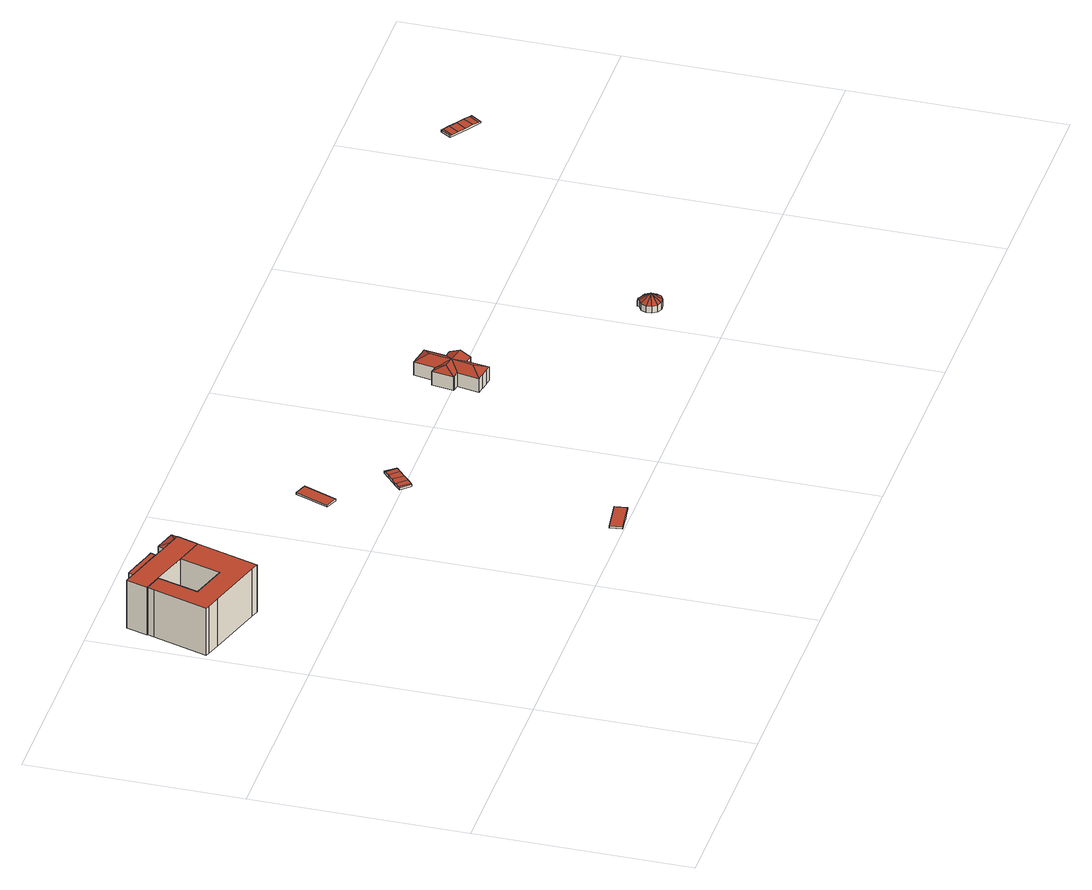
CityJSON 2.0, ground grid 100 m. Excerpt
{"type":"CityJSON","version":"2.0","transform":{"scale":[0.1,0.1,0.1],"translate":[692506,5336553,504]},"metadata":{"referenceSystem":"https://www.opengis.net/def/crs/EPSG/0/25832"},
"CityObjects":{
"building1":{"type":"Building","attributes":{"Gemeindeschluessel":"09162000","HoeheDach":"531.012","HoeheGrund":"506.910","Methode":"1000","NiedrigsteTraufeDesGebaeudes":"531.012","Geometrietyp2DReferenz":"3000","function":"31001_9998","roofType":"1000","measuredHeight":24.1,"storeysAboveGround":5},"address":[{"country":"Germany","locality":"München","thoroughfareName":"Königinstraße 28"}],"geometry":[{"type":"Solid","lod":"2","boundaries":[[[[0,1,2,3]],[[4,5,1,0]],[[6,7,8,9]],[[10,11,12,13]],[[14,15,7,6]],[[16,17,12,11,2,1,5,8,7,15,18,19]],[[3,2,11,10]],[[9,8,5,4]],[[14,6,9,4,0,3,10,13,20,21,22,23]],[[20,17,16,21]],[[22,19,18,23]],[[21,16,19,22]],[[23,18,15,14]],[[13,12,17,20]]]],"semantics":{"surfaces":[{"type":"WallSurface"},{"type":"GroundSurface"},{"type":"RoofSurface","Dachneigung":"90.000","Dachorientierung":"-1.000","Flaeche":"865.176","Z_MAX":"24.102","Z_MAX_ASL":"531.012","Z_MIN":"24.102","Z_MIN_ASL":"531.012"}],"values":[[0,0,0,0,0,1,0,0,2,0,0,0,0,0]]}}]},
"building2":{"type":"Building","attributes":{"Gemeindeschluessel":"09162000","HoeheDach":"531.025","HoeheGrund":"506.535","Methode":"1000","NiedrigsteTraufeDesGebaeudes":"531.025","Geometrietyp2DReferenz":"3000","function":"31001_9998","roofType":"1000","measuredHeight":24.49},"geometry":[{"type":"Solid","lod":"2","boundaries":[[[[22,24,25,21]],[[24,26,27,28,29,30,31,32,33,25]],[[34,33,32,35]],[[36,28,27,9]],[[35,37,38,39,36,9,6,22,21,34]],[[35,32,31,37]],[[37,31,30,38]],[[39,29,28,36]],[[6,26,24,22]],[[9,27,26,6]],[[21,25,33,34]],[[38,30,29,39]]]],"semantics":{"surfaces":[{"type":"WallSurface"},{"type":"GroundSurface"},{"type":"RoofSurface","Dachneigung":"90.000","Dachorientierung":"-1.000","Flaeche":"425.729","Z_MAX":"24.490","Z_MAX_ASL":"531.025","Z_MIN":"24.490","Z_MIN_ASL":"531.025"}],"values":[[0,1,0,0,2,0,0,0,0,0,0,0]]}}]},
"building3":{"type":"Building","attributes":{"Gemeindeschluessel":"09162000","HoeheDach":"515.407","HoeheGrund":"507.080","Methode":"1000","NiedrigsteTraufeDesGebaeudes":"514.936","Geometrietyp2DReferenz":"3000","function":"31001_9998","roofType":"3100","measuredHeight":8.33,"storeysAboveGround":2},"geometry":[{"type":"Solid","lod":"2","boundaries":[[[[40,41,42,43]],[[42,44,45,46,43]],[[42,41,47,44]],[[41,40,48,49,47]],[[45,49,48,46]],[[47,49,45,44]],[[46,48,40,43]]]],"semantics":{"surfaces":[{"type":"GroundSurface"},{"type":"WallSurface"},{"type":"RoofSurface","Dachneigung":"84.257","Dachorientierung":"197.864","Flaeche":"35.984","Z_MAX":"8.327","Z_MAX_ASL":"515.407","Z_MIN":"7.856","Z_MIN_ASL":"514.936"},{"type":"RoofSurface","Dachneigung":"84.259","Dachorientierung":"17.849","Flaeche":"36.492","Z_MAX":"8.327","Z_MAX_ASL":"515.407","Z_MIN":"7.856","Z_MIN_ASL":"514.936"}],"values":[[0,1,1,1,2,3,1]]}}]},
"building4":{"type":"Building","attributes":{"Gemeindeschluessel":"09162000","HoeheDach":"512.520","HoeheGrund":"506.550","Methode":"2000","NiedrigsteTraufeDesGebaeudes":"510.730","Geometrietyp2DReferenz":"3000","function":"31001_9998","roofType":"1000","measuredHeight":5.97,"storeysAboveGround":1},"geometry":[{"type":"Solid","lod":"2","boundaries":[[[[50,51,52,53]],[[54,55,56,57]],[[58,59,60,61,62,63,64,65,66,67,68,69],[53,52,57,56]],[[51,54,57,52]],[[70,58,69,68,71,72]],[[63,62,73,74]],[[62,61,75,73]],[[73,75,76,77,70,72,71,78,79,80,81,74]],[[64,63,74,81]],[[55,50,53,56]],[[75,61,60,59,77,76]],[[65,64,81,80,79,78,67,66]],[[68,67,78,71]],[[50,55,54,51]],[[59,58,70,77]]]],"semantics":{"surfaces":[{"type":"WallSurface"},{"type":"RoofSurface","Dachneigung":"90.000","Dachorientierung":"-1.000","Flaeche":"219.783","Z_MAX":"4.180","Z_MAX_ASL":"510.730","Z_MIN":"4.180","Z_MIN_ASL":"510.730"},{"type":"GroundSurface"},{"type":"RoofSurface","Dachneigung":"90.000","Dachorientierung":"-1.000","Flaeche":"113.368","Z_MAX":"5.970","Z_MAX_ASL":"512.520","Z_MIN":"5.970","Z_MIN_ASL":"512.520"}],"values":[[0,0,1,0,0,0,0,2,0,0,0,0,0,3,0]]}}]},
"building5":{"type":"Building","attributes":{"Gemeindeschluessel":"09162000","HoeheDach":"517.574","HoeheGrund":"506.540","Methode":"1000","NiedrigsteTraufeDesGebaeudes":"515.938","Geometrietyp2DReferenz":"3000","function":"31001_9998","roofType":"3200","measuredHeight":11.03,"storeysAboveGround":2},"geometry":[{"type":"Solid","lod":"2","boundaries":[[[[82,83,84,85]],[[84,86,87,88,89,90,91,92,93,94,95,85]],[[96,97,91,90]],[[98,99,89,88]],[[83,82,100,101,102,103,104,105]],[[87,86,105,104]],[[100,106,107,108,101]],[[97,109,92,91]],[[108,107,94,93]],[[109,108,93,92]],[[98,103,102,96,99]],[[101,108,109,97,96,102]],[[86,84,83,105]],[[95,106,100,82,85]],[[107,106,95,94]],[[87,104,103,98,88]],[[99,96,90,89]]]],"semantics":{"surfaces":[{"type":"WallSurface"},{"type":"GroundSurface"},{"type":"RoofSurface","Dachneigung":"73.705","Dachorientierung":"108.580","Flaeche":"110.843","Z_MAX":"11.034","Z_MAX_ASL":"517.574","Z_MIN":"9.398","Z_MIN_ASL":"515.938"},{"type":"RoofSurface","Dachneigung":"73.699","Dachorientierung":"17.726","Flaeche":"31.099","Z_MAX":"11.034","Z_MAX_ASL":"517.574","Z_MIN":"9.432","Z_MIN_ASL":"515.972"},{"type":"RoofSurface","Dachneigung":"73.707","Dachorientierung":"197.699","Flaeche":"31.065","Z_MAX":"11.034","Z_MAX_ASL":"517.574","Z_MIN":"9.437","Z_MIN_ASL":"515.977"},{"type":"RoofSurface","Dachneigung":"73.707","Dachorientierung":"288.585","Flaeche":"111.581","Z_MAX":"11.034","Z_MAX_ASL":"517.574","Z_MIN":"9.437","Z_MIN_ASL":"515.977"}],"values":[[0,1,0,0,2,0,3,0,0,0,4,5,0,0,0,0,0]]}}]},
"building6":{"type":"Building","attributes":{"Gemeindeschluessel":"09162000","HoeheDach":"506.690","HoeheGrund":"505.690","Methode":"1000","NiedrigsteTraufeDesGebaeudes":"506.690","Geometrietyp2DReferenz":"3000","function":"53001_1800","roofType":"1000","measuredHeight":1},"geometry":[{"type":"Solid","lod":"2","boundaries":[[[[110,111,112,113]],[[114,115,116,117]],[[110,113,118,119,120,116,115]],[[121,122,123,117,116,120,119,118,113,112]],[[114,117,123,122,121,112,111]],[[114,111,110,115]]]],"semantics":{"surfaces":[{"type":"WallSurface"},{"type":"GroundSurface"},{"type":"RoofSurface","Dachneigung":"90.000","Dachorientierung":"-1.000","Flaeche":"92.277","Z_MAX":"1.000","Z_MAX_ASL":"506.690","Z_MIN":"1.000","Z_MIN_ASL":"506.690"}],"values":[[0,0,0,1,0,2]]}}]},
"building7":{"type":"Building","attributes":{"Gemeindeschluessel":"09162000","HoeheDach":"505.550","HoeheGrund":"504.550","Methode":"2000","NiedrigsteTraufeDesGebaeudes":"505.550","Geometrietyp2DReferenz":"3000","function":"53001_1800","roofType":"1000","measuredHeight":1},"geometry":[{"type":"Solid","lod":"2","boundaries":[[[[124,125,126,127,128,129,130,131,132,133]],[[134,132,131,130,129,128,135]],[[136,135,128,127]],[[134,137,133,132]],[[136,137,134,135]],[[136,127,126,125,124,133,137]]]],"semantics":{"surfaces":[{"type":"GroundSurface"},{"type":"WallSurface"},{"type":"RoofSurface","Dachneigung":"90.000","Dachorientierung":"-1.000","Flaeche":"100.196","Z_MAX":"1.000","Z_MAX_ASL":"505.550","Z_MIN":"1.000","Z_MIN_ASL":"505.550"}],"values":[[0,1,1,1,2,1]]}}]},
"building8":{"type":"Building","attributes":{"Gemeindeschluessel":"09162000","HoeheDach":"506.830","HoeheGrund":"505.634","Methode":"2000","NiedrigsteTraufeDesGebaeudes":"506.634","Geometrietyp2DReferenz":"3000","function":"53001_1800","roofType":"3900","measuredHeight":1.2},"geometry":[{"type":"Solid","lod":"2","boundaries":[[[[138,139,140,141]],[[142,143,144,145,146,147]],[[148,149,150,151]],[[150,149,140,139,152,153]],[[147,146,151,150,153,154,155,156,157,142]],[[143,158,159,144]],[[159,152,139,138,145,144]],[[160,161,158,143]],[[146,145,138,141,148,151]],[[162,163,157,156]],[[157,163,160,143,142]],[[163,162,161,160]],[[155,158,161,162,156]],[[154,153,152,159,158,155]],[[141,140,149,148]]]],"semantics":{"surfaces":[{"type":"RoofSurface","Dachneigung":"88.445","Dachorientierung":"227.594","Flaeche":"16.135","Z_MAX":"1.169","Z_MAX_ASL":"506.803","Z_MIN":"1.096","Z_MIN_ASL":"506.730"},{"type":"WallSurface"},{"type":"GroundSurface"},{"type":"RoofSurface","Dachneigung":"89.579","Dachorientierung":"47.634","Flaeche":"22.034","Z_MAX":"1.196","Z_MAX_ASL":"506.830","Z_MIN":"1.169","Z_MIN_ASL":"506.803"},{"type":"RoofSurface","Dachneigung":"89.579","Dachorientierung":"227.594","Flaeche":"22.037","Z_MAX":"1.196","Z_MAX_ASL":"506.830","Z_MIN":"1.169","Z_MIN_ASL":"506.803"},{"type":"RoofSurface","Dachneigung":"88.445","Dachorientierung":"47.594","Flaeche":"16.140","Z_MAX":"1.169","Z_MAX_ASL":"506.803","Z_MIN":"1.096","Z_MIN_ASL":"506.730"},{"type":"RoofSurface","Dachneigung":"84.200","Dachorientierung":"47.615","Flaeche":"5.640","Z_MAX":"1.096","Z_MAX_ASL":"506.730","Z_MIN":"1.000","Z_MIN_ASL":"506.634"},{"type":"RoofSurface","Dachneigung":"84.194","Dachorientierung":"227.594","Flaeche":"5.634","Z_MAX":"1.096","Z_MAX_ASL":"506.730","Z_MIN":"1.001","Z_MIN_ASL":"506.635"}],"values":[[0,1,1,1,2,3,4,5,1,1,1,6,1,1,7]]}}]},
"building9":{"type":"Building","attributes":{"Gemeindeschluessel":"09162000","HoeheDach":"516.040","HoeheGrund":"506.400","Methode":"2000","NiedrigsteTraufeDesGebaeudes":"513.344","Geometrietyp2DReferenz":"3000","function":"31001_9998","roofType":"3200","measuredHeight":9.64,"storeysAboveGround":1},"address":[{"country":"Germany","locality":"München","thoroughfareName":"Englischer Garten 5"}],"geometry":[{"type":"Solid","lod":"2","boundaries":[[[[164,165,166,167]],[[168,169,170,171]],[[169,172,173,170]],[[174,175,176,177,178]],[[166,165,179,180,181]],[[182,183,184,185]],[[186,187,174,178,188,189,190,191,192,171,170,173,193,194,185,184,195,167,166,181]],[[196,197,190,189]],[[187,198,199,175,174]],[[177,200,188,178]],[[201,202,183,203,204,205,206,176,175,199]],[[183,182,203]],[[196,200,177,176,206,207,197]],[[184,183,202,195]],[[200,196,189,188]],[[172,208,193,173]],[[187,186,209,198]],[[210,211,205,212,169,168]],[[180,209,186,181]],[[213,208,172,212]],[[213,212,205]],[[204,203,182,214,213,205]],[[179,165,164,215,202,201]],[[172,169,212]],[[216,207,206,205,211]],[[171,192,210,168]],[[195,202,215,164,167]],[[190,197,207,216,191]],[[193,208,213,194]],[[194,213,214,182,185]],[[199,198,209,180,179,201]],[[210,192,191,216,211]]]],"semantics":{"surfaces":[{"type":"WallSurface"},{"type":"GroundSurface"},{"type":"RoofSurface","Dachneigung":"62.386","Dachorientierung":"102.134","Flaeche":"126.527","Z_MAX":"9.640","Z_MAX_ASL":"516.040","Z_MIN":"6.944","Z_MIN_ASL":"513.344"},{"type":"RoofSurface","Dachneigung":"62.393","Dachorientierung":"12.365","Flaeche":"29.933","Z_MAX":"9.640","Z_MAX_ASL":"516.040","Z_MIN":"6.945","Z_MIN_ASL":"513.345"},{"type":"RoofSurface","Dachneigung":"63.700","Dachorientierung":"192.336","Flaeche":"29.515","Z_MAX":"9.640","Z_MAX_ASL":"516.040","Z_MIN":"6.963","Z_MIN_ASL":"513.362"},{"type":"RoofSurface","Dachneigung":"62.203","Dachorientierung":"192.319","Flaeche":"25.076","Z_MAX":"9.640","Z_MAX_ASL":"516.040","Z_MIN":"6.946","Z_MIN_ASL":"513.346"},{"type":"RoofSurface","Dachneigung":"62.146","Dachorientierung":"12.608","Flaeche":"9.966","Z_MAX":"9.640","Z_MAX_ASL":"516.040","Z_MIN":"6.952","Z_MIN_ASL":"513.352"},{"type":"RoofSurface","Dachneigung":"62.207","Dachorientierung":"12.336","Flaeche":"15.137","Z_MAX":"9.640","Z_MAX_ASL":"516.040","Z_MIN":"6.952","Z_MIN_ASL":"513.352"},{"type":"RoofSurface","Dachneigung":"62.399","Dachorientierung":"282.166","Flaeche":"60.340","Z_MAX":"9.640","Z_MAX_ASL":"516.040","Z_MIN":"6.947","Z_MIN_ASL":"513.347"},{"type":"RoofSurface","Dachneigung":"66.329","Dachorientierung":"12.271","Flaeche":"31.389","Z_MAX":"9.180","Z_MAX_ASL":"515.580","Z_MIN":"6.946","Z_MIN_ASL":"513.346"},{"type":"RoofSurface","Dachneigung":"52.280","Dachorientierung":"282.139","Flaeche":"22.225","Z_MAX":"9.640","Z_MAX_ASL":"516.040","Z_MIN":"6.965","Z_MIN_ASL":"513.365"},{"type":"RoofSurface","Dachneigung":"62.388","Dachorientierung":"282.139","Flaeche":"60.996","Z_MAX":"9.640","Z_MAX_ASL":"516.040","Z_MIN":"6.946","Z_MIN_ASL":"513.346"},{"type":"RoofSurface","Dachneigung":"66.349","Dachorientierung":"192.336","Flaeche":"31.170","Z_MAX":"9.180","Z_MAX_ASL":"515.580","Z_MIN":"6.946","Z_MIN_ASL":"513.346"}],"values":[[0,0,0,0,0,0,1,0,0,0,2,3,4,0,0,0,0,5,0,6,7,8,9,10,11,0,0,0,0,0,12,0]]}}]},
"building10":{"type":"Building","attributes":{"Gemeindeschluessel":"09162000","HoeheDach":"513.110","HoeheGrund":"506.250","Methode":"2000","NiedrigsteTraufeDesGebaeudes":"508.928","Geometrietyp2DReferenz":"3000","function":"31001_2000","roofType":"3600","measuredHeight":6.86},"geometry":[{"type":"Solid","lod":"2","boundaries":[[[[217,218,219]],[[220,221,222,223]],[[224,225,226,227]],[[228,229,230,231]],[[232,233,218,234]],[[224,219,218,235,225]],[[236,237,238,239]],[[233,232,240,241]],[[239,238,233,241]],[[236,242,243,237]],[[218,228,244]],[[226,225,235,244,245]],[[238,218,233]],[[246,234,218,217]],[[245,244,228,231]],[[240,232,234,246,247]],[[237,218,238]],[[223,243,242,220]],[[227,226,245,231,230,248,221,220,242,236,239,241,240,247]],[[249,250,218]],[[250,251,229,218]],[[218,229,228]],[[222,249,218,237,243,223]],[[248,251,250,249,222,221]],[[235,218,244]],[[247,246,217,219,224,227]],[[229,251,248,230]]]],"semantics":{"surfaces":[{"type":"RoofSurface","Dachneigung":"54.895","Dachorientierung":"146.261","Flaeche":"7.771","Z_MAX":"6.860","Z_MAX_ASL":"513.110","Z_MIN":"3.406","Z_MIN_ASL":"509.656"},{"type":"WallSurface"},{"type":"RoofSurface","Dachneigung":"55.301","Dachorientierung":"86.130","Flaeche":"7.916","Z_MAX":"6.860","Z_MAX_ASL":"513.110","Z_MIN":"3.384","Z_MIN_ASL":"509.634"},{"type":"RoofSurface","Dachneigung":"54.277","Dachorientierung":"177.800","Flaeche":"8.418","Z_MAX":"6.860","Z_MAX_ASL":"513.110","Z_MIN":"3.396","Z_MIN_ASL":"509.646"},{"type":"RoofSurface","Dachneigung":"55.004","Dachorientierung":"235.427","Flaeche":"8.282","Z_MAX":"6.860","Z_MAX_ASL":"513.110","Z_MIN":"3.395","Z_MIN_ASL":"509.645"},{"type":"RoofSurface","Dachneigung":"55.067","Dachorientierung":"55.501","Flaeche":"8.217","Z_MAX":"6.860","Z_MAX_ASL":"513.110","Z_MIN":"3.384","Z_MIN_ASL":"509.634"},{"type":"RoofSurface","Dachneigung":"55.183","Dachorientierung":"116.178","Flaeche":"7.927","Z_MAX":"6.860","Z_MAX_ASL":"513.110","Z_MIN":"3.395","Z_MIN_ASL":"509.645"},{"type":"RoofSurface","Dachneigung":"54.793","Dachorientierung":"24.492","Flaeche":"7.912","Z_MAX":"6.860","Z_MAX_ASL":"513.110","Z_MIN":"3.395","Z_MIN_ASL":"509.645"},{"type":"GroundSurface"},{"type":"RoofSurface","Dachneigung":"54.840","Dachorientierung":"328.730","Flaeche":"9.440","Z_MAX":"6.860","Z_MAX_ASL":"513.110","Z_MIN":"3.404","Z_MIN_ASL":"509.654"},{"type":"RoofSurface","Dachneigung":"55.537","Dachorientierung":"291.191","Flaeche":"7.742","Z_MAX":"6.860","Z_MAX_ASL":"513.110","Z_MIN":"3.393","Z_MIN_ASL":"509.643"},{"type":"RoofSurface","Dachneigung":"55.255","Dachorientierung":"265.512","Flaeche":"7.630","Z_MAX":"6.860","Z_MAX_ASL":"513.110","Z_MIN":"3.397","Z_MIN_ASL":"509.647"},{"type":"RoofSurface","Dachneigung":"54.826","Dachorientierung":"357.792","Flaeche":"10.142","Z_MAX":"6.860","Z_MAX_ASL":"513.110","Z_MIN":"2.678","Z_MIN_ASL":"508.928"},{"type":"RoofSurface","Dachneigung":"54.701","Dachorientierung":"203.249","Flaeche":"7.307","Z_MAX":"6.860","Z_MAX_ASL":"513.110","Z_MIN":"3.391","Z_MIN_ASL":"509.641"}],"values":[[0,1,1,1,2,3,1,1,1,1,4,1,5,6,1,1,7,1,8,9,10,11,12,1,13,1,1]]}}]},
"building11":{"type":"Building","attributes":{"Gemeindeschluessel":"09162000","HoeheDach":"506.890","HoeheGrund":"505.792","Methode":"2000","NiedrigsteTraufeDesGebaeudes":"506.792","Geometrietyp2DReferenz":"3000","function":"53001_1800","roofType":"3900","measuredHeight":1.1},"geometry":[{"type":"Solid","lod":"2","boundaries":[[[[252,253,254,255,256,257,258,259,260,261]],[[262,263,264,265]],[[266,267,268,269]],[[263,270,271,264]],[[272,273,260,259]],[[267,274,275,268]],[[255,274,267,266,270,263,262,272,259,258,257,256]],[[272,262,265,273]],[[270,266,269,271]],[[275,274,255,254]],[[260,273,265,264,271,269,268,275,254,253,252,261]]]],"semantics":{"surfaces":[{"type":"GroundSurface"},{"type":"RoofSurface","Dachneigung":"89.328","Dachorientierung":"123.457","Flaeche":"18.930","Z_MAX":"1.085","Z_MAX_ASL":"506.877","Z_MIN":"1.048","Z_MIN_ASL":"506.840"},{"type":"RoofSurface","Dachneigung":"89.328","Dachorientierung":"303.457","Flaeche":"18.930","Z_MAX":"1.085","Z_MAX_ASL":"506.877","Z_MIN":"1.048","Z_MIN_ASL":"506.840"},{"type":"RoofSurface","Dachneigung":"89.827","Dachorientierung":"123.457","Flaeche":"25.856","Z_MAX":"1.098","Z_MAX_ASL":"506.890","Z_MIN":"1.085","Z_MIN_ASL":"506.877"},{"type":"WallSurface"},{"type":"RoofSurface","Dachneigung":"87.513","Dachorientierung":"303.457","Flaeche":"6.636","Z_MAX":"1.048","Z_MAX_ASL":"506.840","Z_MIN":"1.000","Z_MIN_ASL":"506.792"},{"type":"RoofSurface","Dachneigung":"87.513","Dachorientierung":"123.457","Flaeche":"6.637","Z_MAX":"1.048","Z_MAX_ASL":"506.840","Z_MIN":"1.000","Z_MIN_ASL":"506.792"},{"type":"RoofSurface","Dachneigung":"89.827","Dachorientierung":"303.457","Flaeche":"25.861","Z_MAX":"1.098","Z_MAX_ASL":"506.890","Z_MIN":"1.085","Z_MIN_ASL":"506.877"}],"values":[[0,1,2,3,4,5,4,6,7,4,4]]}}]}
},
"vertices":[
[1,1456,270],[1,1456,29],[17,1451,29],[17,1451,270],[80,1710,270],[80,1710,29],[174,1719,270],[174,1719,29],[91,1744,29],[91,1744,270],[85,1430,270],[85,1430,29],[346,1350,29],[346,1350,270],[117,1528,270],[117,1528,29],[476,1627,29],[386,1338,29],[285,1476,29],[343,1667,29],[386,1338,270],[476,1627,270],[343,1667,270],[285,1476,270],
[343,1667,25],[476,1627,25],[174,1719,25],[91,1744,25],[121,1845,25],[290,1794,25],[417,1754,25],[507,1727,25],[507,1725,25],[479,1636,25],[479,1636,270],[507,1725,270],[121,1845,270],[507,1727,270],[417,1754,270],[290,1794,270],
[479,1636,31],[507,1725,31],[581,1701,31],[551,1613,31],[581,1701,109],[566,1657,114],[551,1613,109],[507,1725,109],[479,1636,109],[493,1681,114],
[603,1856,85],[563,1736,85],[563,1736,67],[603,1856,67],[477,1761,85],[517,1882,85],[517,1882,67],[477,1761,67],[507,1727,67],[507,1725,67],[554,1710,67],[581,1701,67],[630,1847,67],[634,1846,67],[647,1884,67],[615,1893,67],[529,1919,67],[475,1935,67],[417,1754,67],[469,1739,67],[507,1727,26],[417,1754,26],[469,1739,26],[630,1847,26],[634,1846,26],[581,1701,26],[554,1710,26],[507,1725,26],[475,1935,26],[529,1919,26],[615,1893,26],[647,1884,26],
[719,1782,121],[722,1781,120],[722,1781,25],[719,1782,25],[657,1580,25],[654,1581,25],[652,1577,25],[557,1607,25],[550,1609,25],[551,1613,25],[581,1701,25],[630,1847,25],[634,1846,25],[730,1815,25],[550,1609,120],[551,1613,120],[652,1577,120],[557,1607,120],[728,1811,121],[665,1779,136],[619,1645,136],[653,1579,120],[654,1581,120],[657,1580,119],[730,1815,120],[634,1846,120],[630,1847,120],[581,1701,120],
[1444,3,27],[1437,62,27],[1437,62,17],[1444,3,17],[1589,82,27],[1597,23,27],[1597,23,17],[1589,82,17],[1492,9,17],[1524,13,17],[1552,17,17],[1484,68,17],[1517,73,17],[1544,76,17],
[1299,1313,6],[1313,1347,6],[1329,1390,6],[1345,1431,6],[1401,1409,6],[1385,1368,6],[1369,1326,6],[1355,1292,6],[1340,1253,6],[1284,1275,6],[1340,1253,16],[1401,1409,16],[1345,1431,16],[1284,1275,16],
[1549,989,28],[1509,1033,28],[1489,1015,27],[1529,970,27],[1603,1038,16],[1603,1038,28],[1576,1013,28],[1550,989,28],[1550,989,16],[1570,1008,16],[1522,964,26],[1482,1008,26],[1482,1008,16],[1522,964,16],[1509,1034,28],[1509,1034,16],[1530,1052,16],[1563,1082,16],[1590,1107,16],[1630,1062,16],[1563,1082,28],[1536,1058,28],[1623,1056,27],[1583,1100,27],[1590,1107,26],[1630,1062,26],
[2458,1061,93],[2464,1059,93],[2464,1059,24],[2458,1061,24],[2283,988,94],[2276,989,94],[2276,989,24],[2283,988,24],[2294,1090,94],[2294,1090,24],[2394,862,24],[2394,862,93],[2392,862,95],[2362,868,95],[2362,868,24],[2456,1009,116],[2447,960,94],[2447,960,24],[2346,1186,93],[2448,1168,93],[2448,1168,24],[2346,1186,24],[2440,961,24],[2412,966,24],[2362,866,24],[2325,872,24],[2325,874,24],[2293,880,24],[2311,983,24],[2301,1088,24],[2328,1084,24],[2430,1065,24],[2325,872,94],[2325,874,95],[2412,966,94],[2412,965,93],[2362,866,94],[2379,1023,116],[2430,1065,93],[2388,1126,120],[2379,1075,120],[2370,1024,120],[2353,923,120],[2295,880,95],[2301,1088,94],[2440,961,94],[2311,983,94],[2311,983,93],[2319,1033,120],[2328,1084,94],[2329,1084,93],[2430,1065,94],[2293,880,93],
[3177,315,57],[3138,348,91],[3155,301,57],[3124,407,22],[3123,397,22],[3123,397,56],[3124,407,49],[3154,301,56],[3127,299,56],[3127,299,22],[3154,301,22],[3089,332,56],[3087,357,56],[3087,357,22],[3089,332,22],[3189,339,56],[3187,364,56],[3188,338,56],[3127,300,57],[3147,398,22],[3147,398,56],[3171,387,57],[3171,387,22],[3189,339,22],[3187,364,22],[3146,408,22],[3146,408,49],[3104,309,56],[3104,309,22],[3177,315,56],[3177,315,22],[3096,380,22],[3123,397,57],[3096,380,57],[3096,380,56],
[4259,1477,18],[4232,1495,18],[4177,1532,18],[4210,1582,18],[4265,1545,18],[4292,1527,18],[4320,1509,18],[4353,1487,18],[4320,1437,18],[4287,1459,18],[4344,1493,28],[4317,1511,29],[4284,1461,29],[4310,1443,28],[4245,1558,29],[4219,1576,28],[4186,1526,28],[4212,1508,29],[4281,1534,29],[4248,1484,29],[4353,1487,28],[4320,1437,28],[4210,1582,28],[4177,1532,28]
]}
